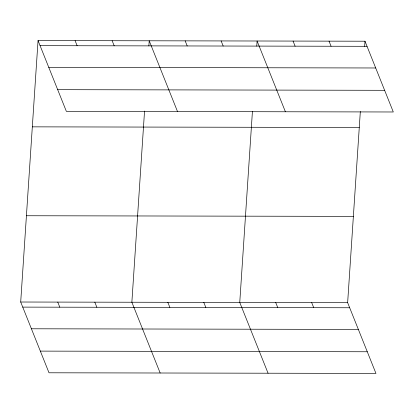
<?xml version="1.0" encoding="UTF-8"?>
<svg xmlns="http://www.w3.org/2000/svg" width="414" height="414" viewBox="0 0 414 414"><rect width="100%" height="100%" fill="white"/><g stroke="black" fill="none" stroke-linecap="round" stroke-linejoin="round"><path stroke-width="0.62" d="M360.33 111.511L347.646 302.66L375.953 373.428L49.007 372.786L20.7 302.018L38.047 40.572L364.993 41.214L393.3 111.982L66.354 111.34L38.047 40.572M144.543 111.087L131.864 302.236L160.166 373.004M148.869 45.902L149.211 40.789L177.513 111.557M252.436 111.299L239.753 302.448L268.06 373.216M256.763 46.114L257.099 41.002L285.406 111.77M364.656 46.327L364.993 41.214M40.086 45.664L367.032 46.311M48.754 67.337L375.7 67.979M57.686 89.667L384.632 90.309M32.323 126.85L359.269 127.491M26.424 215.741L353.37 216.382M20.7 302.018L347.646 302.66M22.739 307.11L349.685 307.757M31.407 328.783L358.353 329.43M40.339 351.113L367.285 351.755M329.032 41.141L331.065 46.239M293.065 41.074L295.104 46.166M221.138 40.929L223.177 46.026M311.685 302.587L313.719 307.685M185.172 40.862L187.211 45.954M275.719 302.52L277.758 307.612M112.153 40.717L114.192 45.809M203.791 302.375L205.83 307.473M75.1 40.644L77.139 45.737M167.825 302.308L169.864 307.4M94.806 302.163L96.845 307.26M57.753 302.091L59.792 307.188"/></g></svg>
